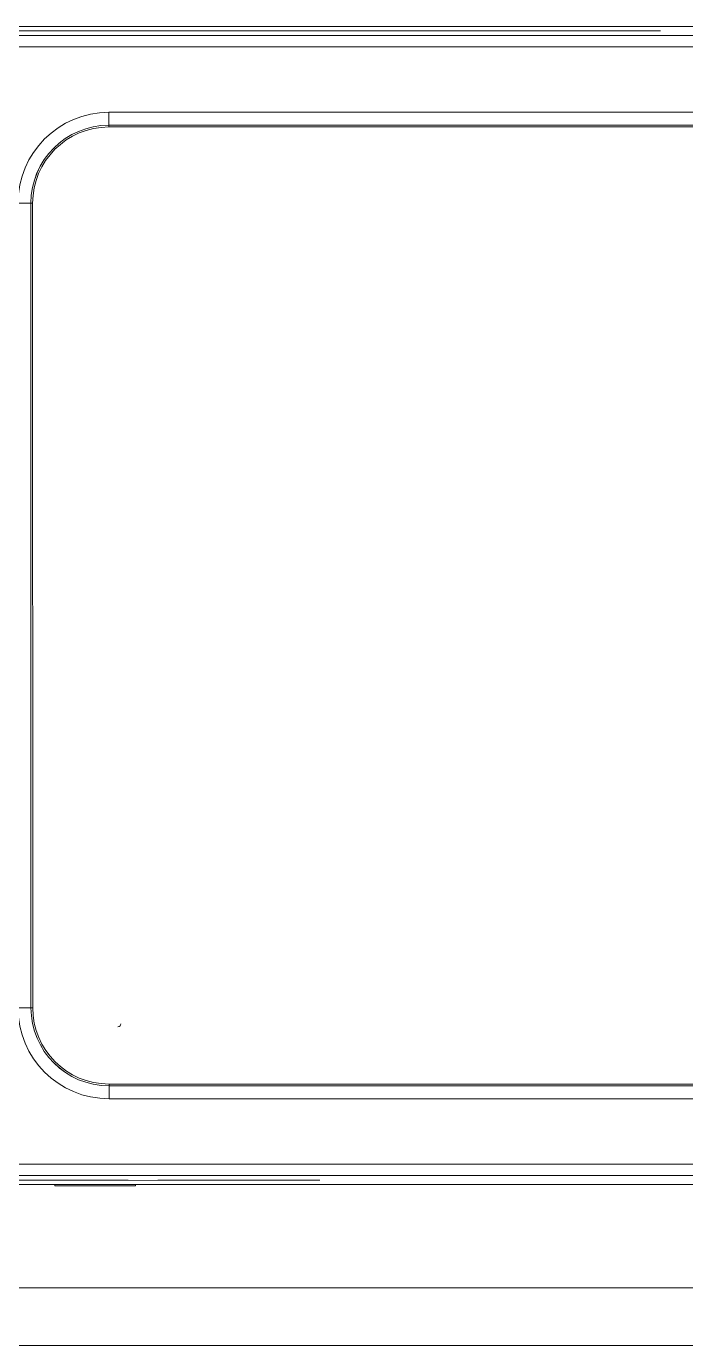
# Model space of a CAD drawing. Header units: millimetres. Extents: x -159872 to 386485, y -250577 to 158966.
# Drawn here: x 370567.2 to 370795.8, y 2839.9 to 3297.4 of the extents above; entities that cross this region are included whole.
import ezdxf

# ---------------------------------------------------------------- set-up
doc = ezdxf.new("R2010")
doc.units = ezdxf.units.MM
doc.layers.add('LDS-equipment-kitchen equipment', color=3, linetype='Continuous', lineweight=13)
doc.layers.add('TOPS', color=252, linetype='Continuous', lineweight=13)

# ---------------------------------------------------------------- blocks, each defined once
blk = doc.blocks.new('Group-335')
at = {"layer": 'LDS-equipment-kitchen equipment', "lineweight": 5}
for p, q in [((310365.5, 39751.82), (309867.66, 39751.78)), ((310365.5, 39751.82), (309867.66, 39751.78)), ((310371.68, 39754.91), (309870.63, 39754.86)), ((310371.68, 39754.91), (309870.63, 39754.86)), ((309928.94, 39753.41), (309881.23, 39753.4)), ((309928.94, 39753.41), (309881.23, 39753.4)), ((309882, 39753.42), (309939.16, 39753.39)), ((309882, 39753.42), (309939.16, 39753.39)), ((309939.16, 39753.39), (309939.23, 39753.39)), ((309939.16, 39753.39), (309939.23, 39753.39)), ((309867.65, 39747.78), (310365.49, 39747.83)), ((309867.65, 39747.78), (310365.49, 39747.83)), ((310311.77, 39725.17), (309922.27, 39725.14)), ((310311.77, 39725.17), (309922.27, 39725.14)), ((309922.27, 39720.64), (309922.27, 39725.14)), ((309922.27, 39720.64), (309922.27, 39725.14)), ((310311.77, 39720.68), (309922.27, 39720.64)), ((310311.77, 39720.68), (309922.27, 39720.64)), ((310311.77, 39720.67), (309922.27, 39720.63)), ((310311.77, 39720.67), (309922.27, 39720.63)), ((309922.27, 39720.64), (309922.27, 39720.64)), ((309922.27, 39720.64), (309922.27, 39720.64)), ((309922.27, 39720.04), (309922.27, 39720.63)), ((309922.27, 39720.04), (309922.27, 39720.63)), ((310311.77, 39720.07), (309922.27, 39720.04)), ((310311.77, 39720.07), (309922.27, 39720.04)), ((309895.2, 39693.58), (309890.72, 39693.58)), ((309895.2, 39693.58), (309890.72, 39693.58)), ((309895.2, 39693.58), (309895.22, 39693.58)), ((309895.23, 39414.56), (309895.2, 39693.58)), ((309895.2, 39693.58), (309895.22, 39693.58)), ((309895.23, 39414.56), (309895.2, 39693.58)), ((309895.82, 39693.58), (309895.21, 39693.58)), ((309895.82, 39693.58), (309895.21, 39693.58)), ((309895.24, 39414.56), (309895.22, 39693.58)), ((309895.24, 39414.56), (309895.22, 39693.58)), ((309895.84, 39414.56), (309895.82, 39693.58)), ((309895.84, 39414.56), (309895.82, 39693.58)), ((309895.23, 39414.56), (309890.74, 39414.56)), ((309895.23, 39414.56), (309890.74, 39414.56)), ((309895.23, 39414.56), (309895.24, 39414.56)), ((309895.23, 39414.56), (309895.24, 39414.56)), ((309895.84, 39414.56), (309895.24, 39414.56)), ((309895.84, 39414.56), (309895.24, 39414.56)), ((310311.8, 39388.15), (309922.3, 39388.12)), ((310311.8, 39388.15), (309922.3, 39388.12)), ((309922.3, 39388.12), (309922.3, 39387.52)), ((309922.3, 39388.12), (309922.3, 39387.52)), ((310311.8, 39387.55), (309922.3, 39387.52)), ((310311.8, 39387.55), (309922.3, 39387.52)), ((310311.8, 39387.54), (309922.3, 39387.51)), ((310311.8, 39387.54), (309922.3, 39387.51)), ((309922.3, 39387.51), (309922.3, 39387.51)), ((309922.3, 39387.51), (309922.3, 39383.01)), ((309922.3, 39387.51), (309922.3, 39387.51)), ((309922.3, 39387.51), (309922.3, 39383.01)), ((310311.8, 39383.05), (309922.3, 39383.01)), ((310311.8, 39383.05), (309922.3, 39383.01)), ((310365.53, 39360.4), (309867.69, 39360.36)), ((310365.53, 39360.4), (309867.69, 39360.36)), ((309867.69, 39356.36), (310365.53, 39356.41)), ((309867.69, 39356.36), (310365.53, 39356.41)), ((309928.98, 39354.75), (309881.26, 39354.74)), ((309928.98, 39354.75), (309881.26, 39354.74)), ((309882.09, 39354.72), (309939.19, 39354.76)), ((309882.09, 39354.72), (309939.19, 39354.76)), ((309939.2, 39354.76), (309939.26, 39354.76)), ((309939.2, 39354.76), (309939.26, 39354.76)), ((310371.72, 39353.32), (309870.67, 39353.28)), ((310371.72, 39353.32), (309870.67, 39353.28)), ((309903.5, 39352.83), (309903.5, 39353.28)), ((309903.5, 39352.83), (309903.5, 39353.28)), ((309931.5, 39352.83), (309903.5, 39352.83)), ((309931.5, 39352.83), (309903.5, 39352.83)), ((309931.5, 39353.28), (309931.5, 39352.83)), ((309931.5, 39353.28), (309931.5, 39352.83))]:
    blk.add_line(p, q, dxfattribs=at)
at = {"layer": 'LDS-equipment-kitchen equipment', "lineweight": 5, "transparency": 33554687}
for points in [[(309963.28, 39753.38), (309955.26, 39753.38), (309947.24, 39753.38), (309939.23, 39753.39)], [(309963.28, 39753.38), (309955.26, 39753.38), (309947.24, 39753.38), (309939.23, 39753.39)], [(309975.8, 39753.38), (309975.8, 39753.38), (309963.27, 39753.38), (309963.27, 39753.38)], [(309975.8, 39753.38), (309975.8, 39753.38), (309963.27, 39753.38), (309963.27, 39753.38)], [(309988.32, 39753.38), (309988.32, 39753.38), (309975.8, 39753.38), (309975.8, 39753.38)], [(309988.32, 39753.38), (309988.32, 39753.38), (309975.8, 39753.38), (309975.8, 39753.38)], [(310013.36, 39753.39), (310013.36, 39753.39), (309988.32, 39753.38), (309988.32, 39753.38)], [(310013.36, 39753.39), (310013.36, 39753.39), (309988.32, 39753.38), (309988.32, 39753.38)], [(310038.64, 39753.38), (310021.95, 39753.38), (310005.25, 39753.37), (309988.55, 39753.37)], [(310038.64, 39753.38), (310021.95, 39753.38), (310005.25, 39753.37), (309988.55, 39753.37)], [(310025.89, 39753.38), (310021.72, 39753.39), (310017.54, 39753.39), (310013.36, 39753.39)], [(310025.89, 39753.38), (310021.72, 39753.39), (310017.54, 39753.39), (310013.36, 39753.39)], [(310038.41, 39753.38), (310038.41, 39753.38), (310025.89, 39753.38), (310025.89, 39753.38)], [(310038.41, 39753.38), (310038.41, 39753.38), (310025.89, 39753.38), (310025.89, 39753.38)], [(310113.55, 39753.38), (310113.55, 39753.38), (310088.5, 39753.38), (310088.5, 39753.38)], [(310113.55, 39753.38), (310113.55, 39753.38), (310088.5, 39753.38), (310088.5, 39753.38)], [(309890.72, 39693.58), (309890.71, 39711.01), (309904.84, 39725.13), (309922.26, 39725.13)], [(309890.72, 39693.58), (309890.71, 39711.01), (309904.84, 39725.13), (309922.26, 39725.13)], [(309895.2, 39693.58), (309895.2, 39708.52), (309907.32, 39720.64), (309922.27, 39720.64)], [(309895.2, 39693.58), (309895.2, 39708.52), (309907.32, 39720.64), (309922.27, 39720.64)], [(309895.22, 39693.58), (309895.21, 39708.52), (309907.33, 39720.63), (309922.27, 39720.63)], [(309895.22, 39693.58), (309895.21, 39708.52), (309907.33, 39720.63), (309922.27, 39720.63)], [(309895.82, 39693.58), (309895.82, 39708.19), (309907.65, 39720.03), (309922.27, 39720.03)], [(309895.82, 39693.58), (309895.82, 39708.19), (309907.65, 39720.03), (309922.27, 39720.03)], [(309922.3, 39383.01), (309904.87, 39383.01), (309890.74, 39397.14), (309890.74, 39414.56)], [(309922.3, 39383.01), (309904.87, 39383.01), (309890.74, 39397.14), (309890.74, 39414.56)], [(309922.3, 39387.51), (309907.35, 39387.5), (309895.23, 39399.62), (309895.23, 39414.56)], [(309922.3, 39387.51), (309907.35, 39387.5), (309895.23, 39399.62), (309895.23, 39414.56)], [(309922.3, 39387.52), (309907.36, 39387.51), (309895.24, 39399.62), (309895.24, 39414.56)], [(309922.3, 39387.52), (309907.36, 39387.51), (309895.24, 39399.62), (309895.24, 39414.56)], [(309922.3, 39388.12), (309907.68, 39388.11), (309895.85, 39399.96), (309895.84, 39414.56)], [(309922.3, 39388.12), (309907.68, 39388.11), (309895.85, 39399.96), (309895.84, 39414.56)], [(309926.41, 39408.97), (309926.41, 39408.42), (309925.96, 39407.97), (309925.41, 39407.97)], [(309939.26, 39354.76), (309948.61, 39354.77), (309957.96, 39354.78), (309967.31, 39354.78)], [(309939.26, 39354.76), (309948.61, 39354.77), (309957.96, 39354.78), (309967.31, 39354.78)], [(309967.31, 39354.78), (309969.64, 39354.78), (309971.98, 39354.78), (309974.32, 39354.78)], [(309967.31, 39354.78), (309969.64, 39354.78), (309971.98, 39354.78), (309974.32, 39354.78)], [(309974.32, 39354.78), (309974.32, 39354.78), (309981.34, 39354.78), (309981.34, 39354.78)], [(309974.32, 39354.78), (309974.32, 39354.78), (309981.34, 39354.78), (309981.34, 39354.78)], [(309981.34, 39354.78), (309986.01, 39354.78), (309990.68, 39354.78), (309995.36, 39354.78)], [(309981.34, 39354.78), (309986.01, 39354.78), (309990.68, 39354.78), (309995.36, 39354.78)]]:
    blk.add_open_spline(points, degree=3, dxfattribs=at)
blk.add_open_spline([(310088.5, 39753.38), (310080.16, 39753.38), (310071.81, 39753.38), (310063.46, 39753.38), (310055.11, 39753.38), (310046.76, 39753.38), (310038.41, 39753.38)], degree=3, knots=[0, 0, 0, 0, 1, 1, 1, 2, 2, 2, 2], dxfattribs=at)
blk.add_open_spline([(310088.5, 39753.38), (310080.16, 39753.38), (310071.81, 39753.38), (310063.46, 39753.38), (310055.11, 39753.38), (310046.76, 39753.38), (310038.41, 39753.38)], degree=3, knots=[0, 0, 0, 0, 1, 1, 1, 2, 2, 2, 2], dxfattribs=at)
blk = doc.blocks.new('Group-337')
at = {"layer": 'TOPS', "lineweight": 5}
for p, q in [((309646.21, 39317.41), (310496.21, 39317.41)), ((309646.21, 39297.41), (310516.21, 39297.41))]:
    blk.add_line(p, q, dxfattribs=at)
at = {"layer": 'LDS-equipment-kitchen equipment'}
blk.add_blockref('Group-335', (0, 0), dxfattribs=at)
blk = doc.blocks.new('Group-338')
at = {"layer": 'LDS-equipment-kitchen equipment'}
blk.add_blockref('Group-337', (0, 0), dxfattribs=at)

msp = doc.modelspace()

# ---------------------------------------------------------------- block references
at = {"layer": 'LDS-equipment-kitchen equipment', "color": 7}
msp.add_blockref('Group-338', (60673.51323, -36457.51522), dxfattribs=at)

doc.saveas('drawing.dxf')
